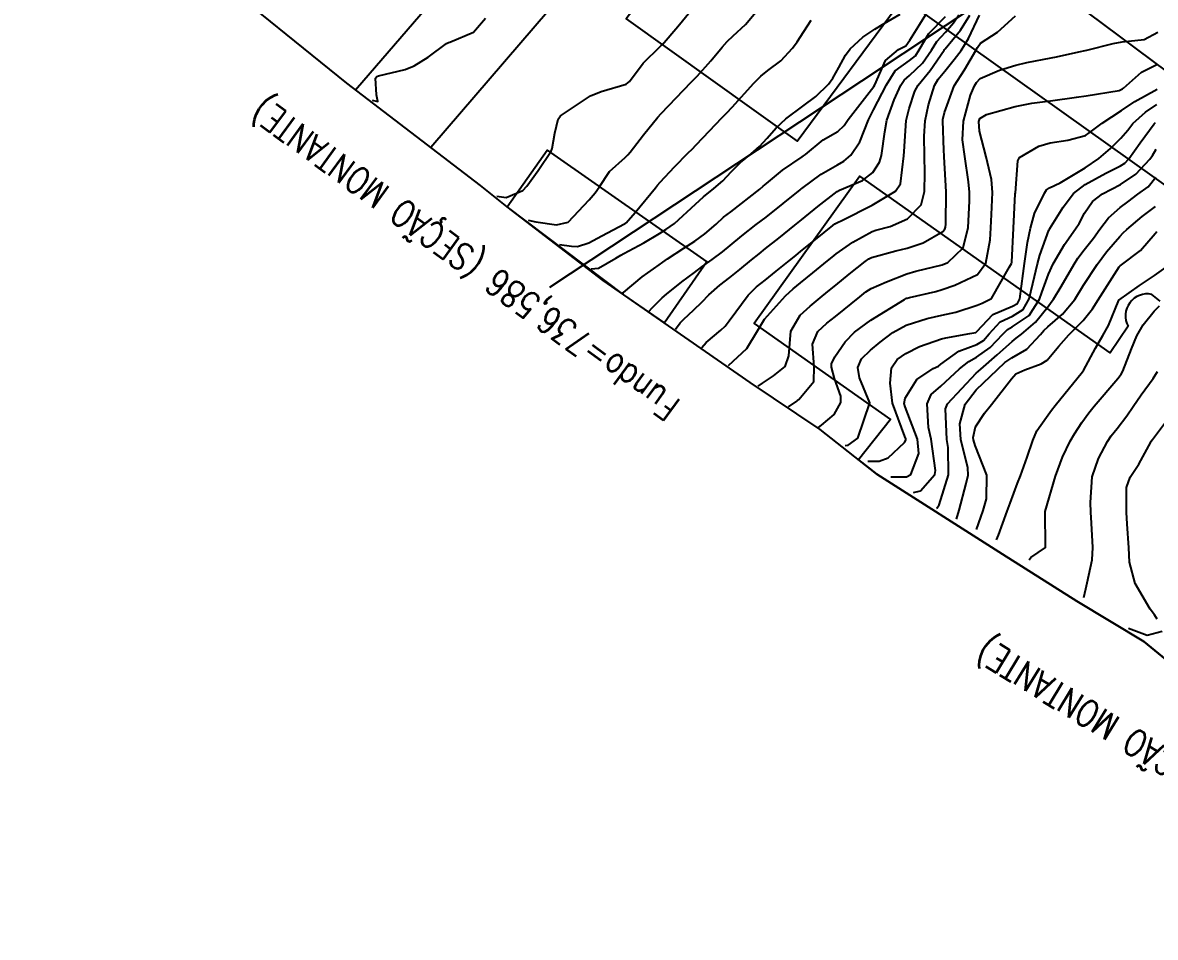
# Model space of a CAD drawing. Header units: metres. Extents: x 318500 to 325275, y 7408834 to 7428799.
# Drawn here: x 322754.7 to 322818.7, y 7421153.5 to 7421205.2 of the extents above; entities that cross this region are included whole.
import ezdxf

# ---------------------------------------------------------------- set-up
doc = ezdxf.new("R2010")
doc.units = ezdxf.units.M
doc.header["$MEASUREMENT"] = 0
doc.linetypes.add('CONTINUO', pattern=[0])
for name, color, linetype in [('Area', 45, 'Continuous'), ('Curvas de Nivel 1m', 11, 'Continuous'), ('Curvas de Nivel 5m', 15, 'Continuous'), ('Edificações', 30, 'Continuous'), ('TEXTO', 45, 'Continuous'), ('Vias Primárias', 230, 'Continuous')]:
    doc.layers.add(name, color=color, linetype=linetype)
doc.styles.add('ROMANS', font='romans', dxfattribs={"height": 0.2})

msp = doc.modelspace()

# ---------------------------------------------------------------- linework, layer by layer
at = {"layer": 'Area'}
msp.add_lwpolyline([(322846.937, 7421152.086), (322842.444, 7421154.873), (322834.494, 7421159.48), (322827.51, 7421163.94), (322820.64, 7421168.41), (322819.747, 7421168.829), (322818.095, 7421170.185), (322814.306, 7421172.468), (322810.095, 7421175.137), (322802.998, 7421179.649), (322799.79, 7421182.187), (322795.841, 7421184.842), (322788.698, 7421189.801), (322787.525, 7421190.614), (322782.113, 7421194.773), (322780.604, 7421195.985), (322773.041, 7421201.763), (322765.292, 7421208.04), (322762.537, 7421210.155), (322756.713, 7421214.558), (322752.371, 7421218.742)], dxfattribs=at)
at = {"layer": 'Curvas de Nivel 1m', "flags": 128}
for points, elevation in [([(322781.52, 7421195.38), (322781.645, 7421195.356), (322782.048, 7421195.302), (322782.99, 7421195.704), (322783.224, 7421195.943), (322783.862, 7421196.835), (322784.582, 7421197.923), (322784.641, 7421198.063), (322784.795, 7421198.939), (322784.989, 7421199.735), (322785.12, 7421199.915), (322786.822, 7421201.043), (322787.41, 7421201.299), (322788.828, 7421201.711), (322789.014, 7421201.867), (322789.798, 7421202.904), (322790.761, 7421203.841), (322790.813, 7421203.889), (322790.861, 7421203.936), (322791.745, 7421204.959), (322792.456, 7421205.817)], 747), ([(322783.3, 7421194.01), (322783.721, 7421193.932), (322784.895, 7421193.75), (322785.547, 7421193.908), (322786.743, 7421195.161), (322787.08, 7421195.554), (322787.308, 7421195.884), (322787.881, 7421196.761), (322788.775, 7421197.564), (322788.929, 7421197.716), (322789.049, 7421197.866), (322789.816, 7421198.834), (322790.625, 7421199.843), (322790.812, 7421200.051), (322792.501, 7421201.815), (322792.664, 7421201.982), (322792.835, 7421202.169), (322793.615, 7421203.036), (322794.248, 7421203.796), (322794.533, 7421204.125), (322794.87, 7421204.443), (322795.571, 7421205.089), (322796.167, 7421205.771)], 748), ([(322788.63, 7421189.9), (322788.671, 7421189.922), (322789.73, 7421190.809), (322790.695, 7421191.498), (322790.896, 7421191.638), (322791.17, 7421191.833), (322792.094, 7421192.434), (322792.715, 7421192.835), (322793.284, 7421193.242), (322793.918, 7421193.798), (322794.34, 7421194.188), (322794.737, 7421194.497), (322796.382, 7421195.766), (322796.58, 7421195.935), (322796.755, 7421196.094), (322797.672, 7421196.841), (322798.778, 7421197.593), (322798.861, 7421197.647), (322798.968, 7421197.728), (322799.956, 7421198.555), (322800.8, 7421199.033), (322801.143, 7421199.367), (322801.374, 7421199.702), (322802.829, 7421201.575), (322802.878, 7421201.679), (322803.482, 7421203.04), (322804.214, 7421203.66), (322804.633, 7421203.884), (322804.868, 7421204.189), (322805.425, 7421205.102), (322805.758, 7421205.641)], 751), ([(322790.13, 7421188.87), (322790.272, 7421189.041), (322790.873, 7421189.632), (322791.102, 7421189.834), (322791.978, 7421190.523), (322792.689, 7421191.066), (322793.113, 7421191.386), (322793.682, 7421191.8), (322794.272, 7421192.229), (322794.712, 7421192.587), (322795.367, 7421193.134), (322796.187, 7421193.768), (322796.734, 7421194.189), (322798.661, 7421195.731), (322798.709, 7421195.772), (322798.751, 7421195.802), (322799.858, 7421196.625), (322800.772, 7421197.147), (322801.126, 7421197.353), (322801.522, 7421197.699), (322802.029, 7421198.453), (322802.519, 7421199.684), (322802.816, 7421200.263), (322803.548, 7421201.669), (322804.038, 7421202.466), (322804.851, 7421203.05), (322805.185, 7421203.317), (322805.39, 7421203.645), (322805.945, 7421204.568), (322806.888, 7421205.53)], 752), ([(322791.62, 7421187.85), (322791.888, 7421188.204), (322792.073, 7421188.402), (322792.661, 7421188.945), (322793.1, 7421189.372), (322793.51, 7421189.802), (322794.126, 7421190.348), (322794.685, 7421190.779), (322795.252, 7421191.221), (322795.923, 7421191.772), (322796.35, 7421192.121), (322796.71, 7421192.407), (322797.462, 7421193.006), (322798.368, 7421193.735), (322798.733, 7421194.032), (322799.672, 7421194.789), (322800.749, 7421195.63), (322800.897, 7421195.708), (322802.195, 7421196.252), (322802.765, 7421196.712), (322803.152, 7421197.296), (322803.263, 7421197.673), (322803.453, 7421199.018), (322803.571, 7421199.669), (322803.972, 7421200.813), (322804.362, 7421201.657), (322804.547, 7421201.942), (322804.838, 7421202.197), (322805.588, 7421202.904), (322806.079, 7421203.638), (322806.383, 7421204.119), (322806.875, 7421204.64), (322807.337, 7421205.169), (322807.629, 7421205.619)], 753), ([(322793.11, 7421186.82), (322793.349, 7421187.093), (322794.179, 7421187.795), (322794.424, 7421188.02), (322794.655, 7421188.318), (322795.727, 7421189.774), (322796.203, 7421190.242), (322796.683, 7421190.627), (322797.31, 7421191.132), (322798.063, 7421191.74), (322798.415, 7421192.024), (322798.708, 7421192.261), (322799.524, 7421192.916), (322800.511, 7421193.712), (322800.633, 7421193.809), (322800.732, 7421193.872), (322801.052, 7421194.024), (322802.742, 7421194.869), (322804.054, 7421195.66), (322804.338, 7421196.074), (322804.528, 7421197.654), (322804.537, 7421197.901), (322804.656, 7421199.652), (322804.817, 7421200.341), (322805.154, 7421201.32), (322805.339, 7421201.645), (322806.004, 7421202.477), (322806.801, 7421203.631), (322806.824, 7421203.667), (322806.861, 7421203.707), (322807.736, 7421204.758), (322808.251, 7421205.61)], 754), ([(322796.3, 7421184.64), (322796.536, 7421184.796), (322797.149, 7421185.214), (322797.818, 7421185.742), (322798.025, 7421186.343), (322798.133, 7421187.738), (322798.659, 7421188.653), (322799.225, 7421189.164), (322799.906, 7421189.718), (322800.325, 7421190.063), (322800.68, 7421190.345), (322801.432, 7421190.956), (322802.338, 7421191.685), (322802.545, 7421191.839), (322802.704, 7421191.914), (322804.078, 7421192.291), (322804.712, 7421192.443), (322805.613, 7421192.745), (322806.726, 7421193.383), (322806.849, 7421193.508), (322806.884, 7421193.628), (322806.889, 7421193.785), (322806.915, 7421195.628), (322806.805, 7421197.604), (322806.805, 7421197.63), (322806.785, 7421197.978), (322806.728, 7421199.631), (322806.733, 7421199.708), (322806.815, 7421200.112), (322807.376, 7421201.622), (322807.945, 7421202.512), (322808.592, 7421203.604), (322808.683, 7421203.783), (322808.866, 7421204.025), (322809.823, 7421204.639), (322810.842, 7421205.571)], 756), ([(322774.48, 7421200.81), (322774.801, 7421200.729), (322774.722, 7421201.105), (322774.655, 7421202.053), (322774.736, 7421202.147), (322774.832, 7421202.185), (322776.34, 7421202.532), (322776.841, 7421202.741), (322777.636, 7421203.23), (322778.671, 7421204.003), (322778.795, 7421204.067), (322778.861, 7421204.083), (322780.203, 7421204.647), (322780.882, 7421205.446)], 746), ([(322785.07, 7421192.64), (322785.745, 7421192.545), (322786.078, 7421192.531), (322786.713, 7421192.742), (322787.46, 7421193.141), (322788.729, 7421193.806), (322788.772, 7421193.827), (322788.824, 7421193.869), (322789.333, 7421194.458), (322790.48, 7421195.844), (322790.601, 7421195.994), (322790.755, 7421196.17), (322791.571, 7421197.025), (322792.343, 7421197.817), (322792.556, 7421198.04), (322792.787, 7421198.281), (322793.535, 7421199.067), (322794.228, 7421199.796), (322794.514, 7421200.092), (322794.816, 7421200.413), (322796.054, 7421201.772), (322796.438, 7421202.164), (322796.841, 7421202.482), (322797.564, 7421203.035), (322798.235, 7421203.739), (322798.501, 7421204.1), (322798.874, 7421204.688), (322799.281, 7421205.329)], 749), ([(322798, 7421183.47), (322798.476, 7421183.789), (322798.508, 7421183.815), (322798.592, 7421183.869), (322799.432, 7421184.897), (322799.447, 7421185.722), (322799.358, 7421187.004), (322799.663, 7421187.72), (322800.181, 7421188.188), (322800.659, 7421188.578), (322802.032, 7421189.69), (322802.385, 7421189.974), (322802.677, 7421190.159), (322803.549, 7421190.533), (322804.693, 7421190.985), (322805.197, 7421191.143), (322806.699, 7421191.501), (322807.016, 7421191.625), (322807.872, 7421192.453), (322808.162, 7421193.609), (322808.229, 7421195.092), (322808.237, 7421195.608), (322808.177, 7421196.19), (322807.964, 7421197.612), (322807.847, 7421198.561), (322807.893, 7421199.614), (322808.297, 7421201.08), (322808.518, 7421201.605), (322808.631, 7421201.805), (322808.837, 7421202.037), (322809.93, 7421202.497), (322810.848, 7421202.782), (322811.476, 7421202.938), (322812.855, 7421203.194), (322813.147, 7421203.254), (322814.406, 7421203.527), (322814.77, 7421203.612), (322814.862, 7421203.634), (322816.359, 7421204.006), (322816.869, 7421204.092), (322818.111, 7421204.238), (322818.878, 7421204.653)], 757), ([(322799.7, 7421182.3), (322799.874, 7421182.42), (322800.583, 7421183.037), (322800.968, 7421183.704), (322800.957, 7421184.066), (322800.61, 7421185.064), (322800.435, 7421185.712), (322800.437, 7421185.898), (322800.629, 7421186.299), (322801.201, 7421187.143), (322801.736, 7421187.694), (322802.657, 7421188.364), (322804.563, 7421189.536), (322804.679, 7421189.604), (322804.713, 7421189.616), (322804.846, 7421189.648), (322806.329, 7421189.988), (322806.685, 7421190.09), (322807.404, 7421190.336), (322808.694, 7421190.95), (322809.16, 7421191.593), (322809.411, 7421192.898), (322809.446, 7421193.589), (322809.483, 7421194.331), (322809.529, 7421195.588), (322809.484, 7421196.312), (322809.184, 7421197.594), (322808.802, 7421199.055), (322808.754, 7421199.601), (322808.812, 7421199.774), (322809.204, 7421199.984), (322810.819, 7421200.453), (322811.752, 7421200.629), (322812.822, 7421200.774), (322814.275, 7421200.979), (322814.825, 7421201.051), (322816.701, 7421201.355), (322816.839, 7421201.419), (322816.882, 7421201.447), (322816.936, 7421201.489), (322817.949, 7421202.379), (322818.854, 7421202.841)], 758), ([(322801.2, 7421181.28), (322801.383, 7421181.288), (322801.932, 7421181.69), (322802.6, 7421183.68), (322802.027, 7421185.104), (322801.929, 7421185.69), (322802.132, 7421186.183), (322802.635, 7421186.669), (322803.193, 7421187.12), (322803.904, 7421187.661), (322804.656, 7421188.08), (322805.842, 7421188.459), (322806.665, 7421188.65), (322807.462, 7421188.825), (322808.674, 7421189.216), (322808.948, 7421189.324), (322809.485, 7421189.588), (322810.497, 7421191.372), (322810.603, 7421191.571), (322810.626, 7421191.647), (322810.73, 7421193.57), (322810.822, 7421195.506), (322810.828, 7421195.569), (322810.971, 7421197.375), (322811.064, 7421197.567), (322812.153, 7421198.193), (322812.792, 7421198.382), (322813.797, 7421198.533), (322814.799, 7421198.812), (322815.21, 7421199.108), (322815.739, 7421199.506), (322816.821, 7421200.22), (322817.579, 7421200.732), (322818.839, 7421201.416)], 759), ([(322803.78, 7421179.51), (322804.68, 7421179.507), (322804.924, 7421179.646), (322805.373, 7421180.826), (322805.295, 7421181.643), (322804.597, 7421183.457), (322804.552, 7421183.651), (322804.603, 7421183.949), (322805.254, 7421185.003), (322806.174, 7421185.634), (322806.486, 7421185.768), (322806.624, 7421185.874), (322807.639, 7421186.611), (322808.641, 7421186.996), (322809.018, 7421187.22), (322809.339, 7421187.59), (322809.975, 7421188.266), (322810.665, 7421188.597), (322811.27, 7421188.965), (322811.605, 7421189.561), (322811.811, 7421190.437), (322812.079, 7421191.556), (322812.218, 7421192.044), (322812.728, 7421193.447), (322812.764, 7421193.515), (322812.783, 7421193.549), (322813.526, 7421194.761), (322814.112, 7421195.53), (322814.765, 7421196.034), (322815.94, 7421196.671), (322816.776, 7421197.083), (322817.018, 7421197.247), (322817.237, 7421197.485), (322817.883, 7421198.39), (322818.682, 7421199.471), (322818.748, 7421199.534)], 761), ([(322805.07, 7421178.62), (322805.467, 7421178.704), (322806.279, 7421179.633), (322806.319, 7421179.857), (322806.062, 7421181.635), (322805.927, 7421182.29), (322805.834, 7421183.638), (322806.077, 7421184.163), (322806.61, 7421184.63), (322807.673, 7421185.614), (322808.202, 7421186.03), (322808.63, 7421186.266), (322809.407, 7421186.82), (322810.111, 7421187.578), (322810.384, 7421187.844), (322810.656, 7421187.992), (322811.599, 7421188.627), (322812.195, 7421189.555), (322812.319, 7421189.919), (322812.694, 7421190.965), (322812.972, 7421191.546), (322813.603, 7421192.651), (322814.223, 7421193.528), (322814.429, 7421193.831), (322814.743, 7421194.405), (322815.194, 7421195.073), (322815.75, 7421195.505), (322816.765, 7421196.036), (322817.634, 7421196.619), (322818.429, 7421197.474), (322818.579, 7421197.677), (322818.788, 7421198.025)], 762), ([(322806.37, 7421177.74), (322806.406, 7421177.746), (322806.523, 7421177.92), (322807.053, 7421179.622), (322807.026, 7421181.16), (322806.96, 7421181.624), (322806.873, 7421183.349), (322806.984, 7421183.624), (322808.618, 7421185.373), (322808.871, 7421185.596), (322809.806, 7421186.409), (322810.644, 7421187.163), (322810.867, 7421187.348), (322811.167, 7421187.565), (322811.969, 7421188.248), (322812.674, 7421189.143), (322812.849, 7421189.375), (322812.988, 7421189.545), (322813.418, 7421190.27), (322814.148, 7421191.528), (322814.359, 7421191.872), (322814.712, 7421192.344), (322815.235, 7421192.999), (322815.6, 7421193.507), (322816.091, 7421194.148), (322816.749, 7421194.735), (322817.177, 7421195.062), (322817.759, 7421195.48), (322818.335, 7421195.903), (322818.77, 7421196.443)], 763), ([(322807.51, 7421177.12), (322807.659, 7421177.613), (322808.054, 7421179.126), (322808.164, 7421179.606), (322808.139, 7421180.013), (322807.754, 7421181.612), (322807.687, 7421182.51), (322807.999, 7421183.609), (322808.608, 7421184.416), (322809.814, 7421185.582), (322810.231, 7421185.97), (322810.63, 7421186.24), (322811.483, 7421186.716), (322812.251, 7421187.554), (322812.435, 7421187.77), (322812.656, 7421187.978), (322813.5, 7421188.705), (322814.183, 7421189.527), (322814.688, 7421190.335), (322815.457, 7421191.509), (322815.987, 7421192.225), (322816.724, 7421193.091), (322816.92, 7421193.295), (322817.123, 7421193.486), (322817.987, 7421194.232), (322818.75, 7421194.798)], 764), ([(322809.77, 7421175.94), (322809.867, 7421176.212), (322810.363, 7421177.572), (322810.525, 7421178.023), (322810.956, 7421179.146), (322811.109, 7421179.564), (322811.498, 7421180.619), (322811.813, 7421181.558), (322812.035, 7421182.098), (322812.59, 7421182.878), (322812.875, 7421183.266), (322813.073, 7421183.543), (322814.619, 7421185.436), (322814.678, 7421185.519), (322815.363, 7421186.785), (322815.778, 7421187.503), (322816.097, 7421188.06), (322816.68, 7421189.49), (322817.843, 7421190.324), (322818.694, 7421190.898), (322819.487, 7421191.458)], 766), ([(322811.61, 7421174.81), (322811.698, 7421174.946), (322812.523, 7421175.516), (322812.538, 7421175.549), (322812.52, 7421177.55), (322813.093, 7421179.542), (322813.483, 7421180.609), (322813.922, 7421181.53), (322814.163, 7421181.939), (322814.586, 7421182.57), (322814.978, 7421183.13), (322815.277, 7421183.51), (322816.616, 7421185.071), (322816.801, 7421185.305), (322816.905, 7421185.487), (322817.387, 7421186.734), (322817.69, 7421187.48), (322818.042, 7421188.093), (322818.671, 7421188.874), (322818.974, 7421189.167)], 767), ([(322814.7, 7421172.68), (322814.803, 7421173.169), (322814.886, 7421173.514), (322815.176, 7421174.813), (322815.207, 7421175.509), (322815.14, 7421176.881), (322815.098, 7421177.511), (322815.065, 7421178.051), (322815.164, 7421179.511), (322815.518, 7421180.543), (322816.034, 7421181.498), (322816.247, 7421181.823), (322816.581, 7421182.24), (322817.132, 7421182.945), (322817.49, 7421183.481), (322817.942, 7421184.141), (322818.616, 7421185.074), (322818.853, 7421185.467)], 768), ([(322818.846, 7421171.464), (322818.685, 7421171.709), (322818.446, 7421172.031), (322817.59, 7421173.479), (322817.286, 7421174.674), (322817.235, 7421175.483), (322817.143, 7421176.851), (322817.1, 7421177.484), (322817.112, 7421178.906), (322817.309, 7421179.482), (322817.8, 7421180.229), (322818.479, 7421181.471), (322818.512, 7421181.53), (322818.572, 7421181.617), (322819.374, 7421182.672)], 769), ([(322817.23, 7421170.94), (322818.273, 7421170.543), (322819.12, 7421170.77)], 769)]:
    msp.add_lwpolyline(points, dxfattribs=dict(at, elevation=elevation))
at = {"layer": 'Curvas de Nivel 5m', "flags": 128}
for points, elevation in [([(322786.85, 7421191.27), (322787.263, 7421191.313), (322788.252, 7421191.874), (322788.529, 7421192.045), (322788.704, 7421192.139), (322789.823, 7421192.744), (322790.721, 7421193.259), (322791.077, 7421193.483), (322791.558, 7421193.828), (322792.741, 7421194.927), (322793.208, 7421195.343), (322793.793, 7421195.8), (322794.302, 7421196.25), (322794.764, 7421196.748), (322795.284, 7421197.271), (322795.901, 7421197.773), (322796.371, 7421198.181), (322796.793, 7421198.655), (322797.314, 7421199.241), (322797.848, 7421199.744), (322798.817, 7421200.471), (322799.541, 7421201.005), (322800.274, 7421201.716), (322800.508, 7421202.041), (322800.844, 7421202.641), (322801.219, 7421203.34), (322801.482, 7421203.701), (322802.198, 7421204.362), (322802.877, 7421204.811), (322803.42, 7421205.134), (322804.311, 7421205.659)], 750), ([(322794.61, 7421185.8), (322795.642, 7421186.768), (322796.25, 7421187.766), (322796.657, 7421188.415), (322797.829, 7421189.743), (322798.268, 7421190.144), (322798.681, 7421190.478), (322799.372, 7421191.041), (322800.204, 7421191.715), (322800.481, 7421191.934), (322800.706, 7421192.119), (322801.632, 7421192.78), (322802.726, 7421193.38), (322802.948, 7421193.456), (322803.742, 7421193.665), (322804.734, 7421194.087), (322805.501, 7421194.884), (322805.698, 7421195.641), (322805.715, 7421196.691), (322805.695, 7421197.641), (322805.665, 7421198.773), (322805.73, 7421199.641), (322805.916, 7421200.542), (322806.258, 7421201.636), (322806.473, 7421201.996), (322806.842, 7421202.45), (322807.372, 7421203.102), (322807.755, 7421203.617), (322808.182, 7421204.299), (322808.804, 7421205.601)], 755), ([(322802.49, 7421180.39), (322803.122, 7421180.386), (322803.638, 7421180.58), (322804.567, 7421181.455), (322804.635, 7421181.583), (322804.63, 7421181.649), (322804.572, 7421181.789), (322803.884, 7421183.661), (322803.758, 7421184.809), (322803.818, 7421185.662), (322804.149, 7421186.135), (322804.633, 7421186.487), (322805.408, 7421186.873), (322806.645, 7421187.305), (322806.9, 7421187.372), (322808.257, 7421187.606), (322808.594, 7421187.658), (322808.652, 7421187.717), (322809.561, 7421188.692), (322810.674, 7421189.15), (322810.941, 7421189.302), (322811.076, 7421189.566), (322811.261, 7421190.998), (322811.339, 7421191.564), (322811.521, 7421192.759), (322811.674, 7421193.561), (322811.91, 7421194.391), (322812.475, 7421195.553), (322812.587, 7421195.726), (322812.763, 7421195.849), (322813.356, 7421196.131), (322814.775, 7421196.976), (322815.552, 7421197.508), (322816.212, 7421198.076), (322816.798, 7421198.659), (322817.179, 7421199.112), (322817.472, 7421199.483), (322818.179, 7421200.117), (322818.826, 7421200.556)], 760), ([(322808.64, 7421176.53), (322808.885, 7421177.224), (322809.009, 7421177.593), (322809.191, 7421178.254), (322809.21, 7421179.59), (322808.565, 7421181.278), (322808.455, 7421181.602), (322808.446, 7421181.728), (322808.581, 7421182.339), (322809.087, 7421183.098), (322809.477, 7421183.587), (322810.615, 7421185.049), (322810.853, 7421185.332), (322811.37, 7421185.562), (322812.29, 7421185.889), (322812.628, 7421186.106), (322813.292, 7421186.889), (322813.842, 7421187.532), (322814.248, 7421187.934), (322814.662, 7421188.345), (322815.188, 7421188.997), (322815.514, 7421189.507), (322816.699, 7421191.38), (322816.756, 7421191.433), (322816.833, 7421191.489), (322817.892, 7421192.298), (322818.727, 7421193.265), (322818.822, 7421193.376)], 765)]:
    msp.add_lwpolyline(points, dxfattribs=dict(at, elevation=elevation))
at = {"layer": 'Edificações'}
for points in [[(322822.69, 7421245.515), (322818.7, 7421241.053), (322818.31, 7421241.365), (322814.956, 7421237.077), (322809.022, 7421229.347), (322808.476, 7421229.581), (322805.667, 7421225.838), (322801.853, 7421220.92), (322801.123, 7421221.426), (322788.827, 7421205.396), (322798.488, 7421198.487), (322804.458, 7421206.573), (322822.539, 7421193.684)], [(322821.301, 7421201.018), (322813.987, 7421206.47), (322816.657, 7421209.957), (322823.957, 7421205.222)]]:
    msp.add_lwpolyline(points, dxfattribs=at)
msp.add_lwpolyline([(322782.113, 7421194.773), (322784.372, 7421197.973), (322793.39, 7421191.671), (322790.988, 7421188.211), (322788.698, 7421189.801)], close=True, dxfattribs=at)
msp.add_lwpolyline([(322819.008, 7421189.429), (322818.537, 7421189.822, 0.640681), (322817.202, 7421188.016), (322816.181, 7421186.524), (322802.033, 7421196.503), (322796.063, 7421188.181), (322803.762, 7421182.752), (322801.958, 7421180.472), (322802.998, 7421179.649), (322810.095, 7421175.137), (322814.306, 7421172.468), (322818.095, 7421170.185), (322819.747, 7421168.829)], format="xyb", dxfattribs=at)
at = {"layer": 'TEXTO', "linetype": 'CONTINUO'}
msp.add_polyline3d([(323003.295, 7421334.985, 0), (322784.504, 7421190.212, 0)], dxfattribs=at)
at = {"layer": 'Vias Primárias'}
for points in [[(323715.644, 7420145.548, 0), (323709.04, 7420132.939)], [(323831.088, 7420001.787, 0), (323833.844, 7420008.443, 0.220888)], [(322773.532, 7421201.387), (322782.954, 7421212.321), (322797.394, 7421229.016), (322812.82, 7421247.081), (322830.781, 7421267.371), (322838.393, 7421276.047), (322841.138, 7421280.374), (322852.55, 7421301.821), (322860.373, 7421316.517), (322862.909, 7421324.021, 0.175092), (322862.803, 7421329.086, 0.176676), (322859.213, 7421333.202), (322851.816, 7421336.591), (322843.158, 7421340.495, 0.35174), (322837.453, 7421339.022), (322831.535, 7421325.496), (322825.718, 7421310.283), (322821.067, 7421299.286), (322820.117, 7421298.125), (322811.67, 7421289.049), (322806.27, 7421283.009), (322786.406, 7421258.193), (322766.124, 7421234.844), (322751.533, 7421219.64)], [(322827.952, 7421163.658), (322865.725, 7421210.556), (322885.943, 7421233.393), (322889.045, 7421236.572), (322892.305, 7421239.064), (322896.337, 7421241.885), (322897.104, 7421242.396, 0.317947), (322897.744, 7421244.057, 0.1565), (322895.826, 7421247.124), (322892.18, 7421249.626), (322880.034, 7421255.696), (322873.052, 7421259.093), (322863.143, 7421263.757), (322847.197, 7421271.531, 0.293856), (322841.149, 7421270.814), (322834.465, 7421262.286), (322820.653, 7421246.659), (322805.02, 7421229.218), (322792.683, 7421215.724), (322786.108, 7421207.839), (322777.793, 7421198.132)]]:
    msp.add_lwpolyline(points, format="xyb", dxfattribs=at)

# ---------------------------------------------------------------- texts
at = {"layer": 'TEXTO', "style": 'ROMANS', "width": 0.8}
for s, rotation, p in [('Fundo=736,586 (SEÇÃO MONTANTE)', 143.76338, (322791.985, 7421183.771)), ('Fundo=736,164 (SEÇÃO MONTANTE)', 148.36484, (322834.167, 7421155.142))]:
    msp.add_text(s, height=1.5, rotation=rotation, dxfattribs=at).set_placement(p)

doc.saveas('drawing.dxf')
